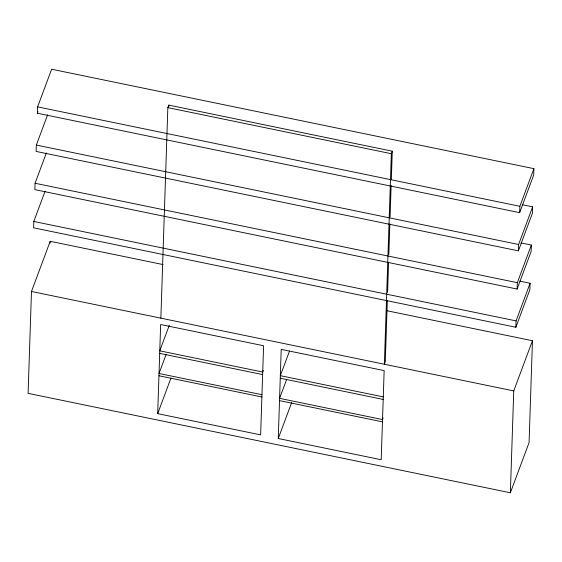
<?xml version="1.0" encoding="UTF-8"?>
<svg xmlns="http://www.w3.org/2000/svg" width="562" height="562" viewBox="0 0 562 562"><rect width="100%" height="100%" fill="white"/><g stroke="black" fill="none" stroke-linecap="round" stroke-linejoin="round"><path stroke-width="0.84" d="M163.057 264.576L50.187 241.302L31.479 291.488L28.1 393.344L510.366 492.776L529.074 442.589L532.453 340.734L387 310.744M45.086 191.185L33.804 221.456L33.594 227.821L515.86 327.253L529.889 289.613L530.099 283.248L519.78 281.119M46.358 152.983L35.069 183.261L34.858 189.626L517.124 289.051L531.153 251.418L531.364 245.053L521.051 242.925M47.622 114.788L36.333 145.059L36.123 151.424L518.389 250.856L532.425 213.216L532.636 206.851L522.316 204.723M37.394 113.229L37.605 106.864L51.634 69.224L533.9 168.656L533.689 175.021L519.66 212.661L37.394 113.229L38.005 111.592M50.13 243.044L50.187 241.302M157.69 413.653L160.648 324.527L263.585 345.749L260.635 434.876L157.69 413.653L170.876 378.275M160.858 318.162L167.841 107.623L168.776 105.115L392.276 151.192L391.342 179.264M168.719 106.871L168.776 105.115M278.26 438.515L281.211 349.381L384.155 370.604L381.198 459.737L278.26 438.515L291.748 402.315M392.276 151.192L391.342 153.707L384.359 364.239L385.293 361.731L387.33 300.326M387.59 292.43L388.581 262.602M388.841 254.705L389.859 224.006M390.091 216.988L391.138 185.404M510.366 492.776L513.745 390.913L532.453 340.734M515.86 327.253L516.071 320.888L530.099 283.248M517.124 289.051L517.335 282.686L531.364 245.053M518.389 250.856L518.6 244.491L532.636 206.851M519.66 212.661L519.871 206.289L533.9 168.656M169.281 325.321L159.777 350.828L262.714 372.051L263.332 370.407M166.078 354.566L159.025 373.491L261.962 394.714M289.542 351.004L280.34 375.683L383.284 396.905M286.641 379.427L279.588 398.346L382.532 419.568L383.144 417.924M167.841 107.623L391.342 153.707M37.605 106.864L519.871 206.289M36.333 145.059L518.6 244.491M35.069 183.261L517.335 282.686M33.804 221.456L516.071 320.888M31.479 291.488L513.745 390.913M159.692 353.365L262.63 374.587M280.255 378.219L383.2 399.442M158.948 375.767L261.885 396.99M279.511 400.622L382.455 421.844"/></g></svg>
